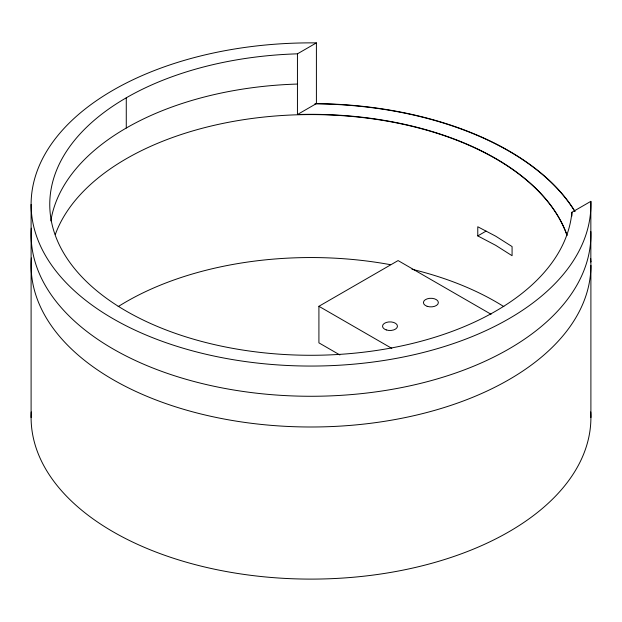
<?xml version="1.0" encoding="UTF-8"?>
<svg xmlns="http://www.w3.org/2000/svg" width="622" height="622" viewBox="0 0 622 622"><rect width="100%" height="100%" fill="white"/><g stroke="black" fill="none" stroke-linecap="round" stroke-linejoin="round"><path stroke-width="0.93" d="M297.44 53.834L316.404 42.895L316.404 103.586L297.44 114.526L297.44 53.834A261.24 150.827 0 0 0 49.799 207.072A261.24 150.827 0 0 0 306.475 355.263A261.24 150.827 0 0 0 571.89 212.289L590.846 201.341L590.846 262.033A279.9 161.596 0 0 0 590.659 258.402M339.861 354.944L318.915 342.854L318.915 306.288L398.088 260.579L491.077 314.273M477.774 235.901L495.726 245.348L512.077 255.712L512.077 246.569L495.726 236.204L477.774 226.766L477.774 235.901L486.054 231.12M318.915 306.288L391.798 348.367M590.9 265.4L590.9 417.51M571.89 212.289L571.89 216.067M126.274 97.809L126.274 128.031M31.1 204.459L31.1 417.51M590.737 411.943A279.9 161.596 0 0 1 311 579.105A279.9 161.596 0 0 1 31.263 411.943M590.846 231.563A279.9 161.596 0 0 1 308.069 396.268A279.9 161.596 0 0 1 31.325 228.181M118.157 306.623A261.24 150.827 0 0 1 390.243 264.653M411.982 269.264A261.24 150.827 0 0 1 503.843 306.623M50.849 220.927A261.24 150.827 0 0 1 297.44 84.056M590.846 201.341A279.9 161.596 0 0 1 312.804 366.055A279.9 161.596 0 0 1 31.108 203.417A279.9 161.596 0 0 1 316.404 42.895M55.304 234.494A261.24 150.827 0 0 1 311 114.58A261.24 150.827 0 0 1 566.696 234.494M590.83 261.691A279.9 161.596 0 0 1 307.781 426.987A279.9 161.596 0 0 1 31.395 257.974M314.856 103.82A279.9 161.596 0 0 1 574.891 211.534M316.404 103.586A279.9 161.596 0 0 1 574.915 211.325M297.44 114.526A261.24 150.827 0 0 1 567.132 235.481M386.262 329.924A7.464 4.307 0 0 0 397.458 326.192A7.464 4.307 0 0 0 386.262 322.46A7.464 4.307 0 0 0 386.262 329.924M427.166 306.312A7.464 4.307 0 0 0 438.362 302.58A7.464 4.307 0 0 0 427.166 298.848A7.464 4.307 0 0 0 427.166 306.312"/></g></svg>
